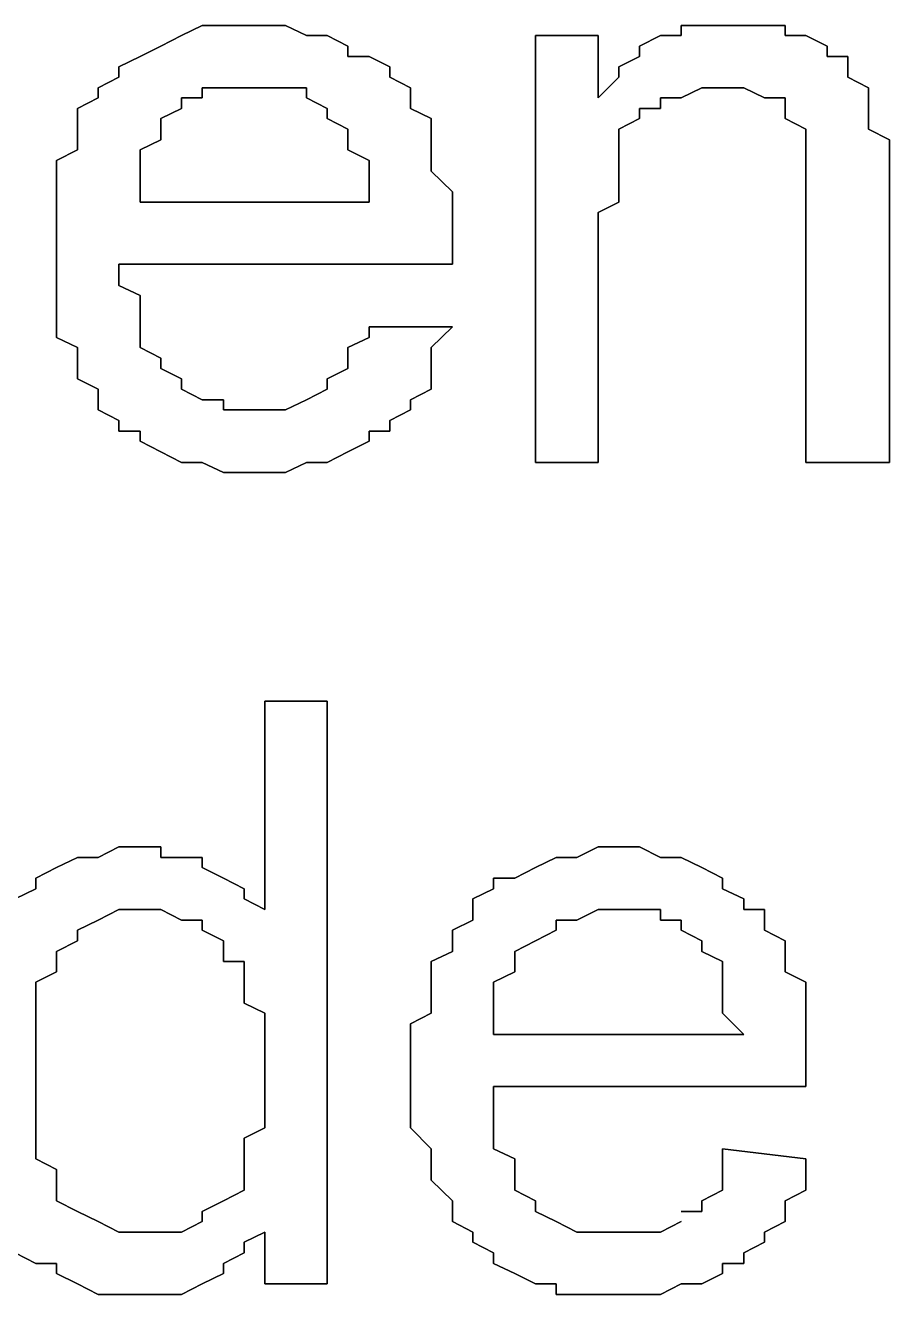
# Model space of a CAD drawing. Header units: metres. Extents: x 2.9 to 42.8, y 1.7 to 28.7.
# Drawn here: x 38.6591 to 38.8056, y 17.3972 to 17.6124 of the extents above; entities that cross this region are included whole.
import ezdxf

# ---------------------------------------------------------------- set-up
doc = ezdxf.new("R2010")
doc.units = ezdxf.units.M
doc.layers.add('GRIS', color=8, linetype='Continuous')

msp = doc.modelspace()

# ---------------------------------------------------------------- linework, layer by layer
at = {"layer": 'GRIS', "lineweight": -3}
for points in [[(38.6891, 17.6124), (38.6856, 17.6107), (38.6891, 17.6124)], [(38.6927, 17.6124), (38.6891, 17.6124), (38.6927, 17.6124)], [(38.6962, 17.6124), (38.6927, 17.6124), (38.6962, 17.6124)], [(38.6997, 17.6124), (38.6962, 17.6124), (38.6997, 17.6124)], [(38.7032, 17.6124), (38.6997, 17.6124), (38.7032, 17.6124)], [(38.7068, 17.6107), (38.7032, 17.6124), (38.7068, 17.6107)], [(38.7738, 17.6124), (38.7703, 17.6124), (38.7738, 17.6124)], [(38.7703, 17.6124), (38.7703, 17.6107), (38.7703, 17.6124)], [(38.7773, 17.6124), (38.7738, 17.6124), (38.7773, 17.6124)], [(38.7809, 17.6124), (38.7773, 17.6124), (38.7809, 17.6124)], [(38.7844, 17.6124), (38.7809, 17.6124), (38.7844, 17.6124)], [(38.7879, 17.6124), (38.7844, 17.6124), (38.7879, 17.6124)], [(38.7879, 17.6107), (38.7879, 17.6124), (38.7879, 17.6107)], [(38.6856, 17.6107), (38.6821, 17.6089), (38.6856, 17.6107)], [(38.7103, 17.6107), (38.7068, 17.6107), (38.7103, 17.6107)], [(38.7138, 17.6089), (38.7103, 17.6107), (38.7138, 17.6089)], [(38.7562, 17.6107), (38.7456, 17.6107), (38.7562, 17.6107)], [(38.7456, 17.6107), (38.7456, 17.5383), (38.7456, 17.6107)], [(38.7562, 17.6001), (38.7562, 17.6107), (38.7562, 17.6001)], [(38.7668, 17.6107), (38.7632, 17.6089), (38.7668, 17.6107)], [(38.7703, 17.6107), (38.7668, 17.6107), (38.7703, 17.6107)], [(38.7914, 17.6107), (38.7879, 17.6107), (38.7914, 17.6107)], [(38.795, 17.6089), (38.7914, 17.6107), (38.795, 17.6089)], [(38.6821, 17.6089), (38.6786, 17.6071), (38.6821, 17.6089)], [(38.7138, 17.6071), (38.7138, 17.6089), (38.7138, 17.6071)], [(38.7632, 17.6089), (38.7632, 17.6071), (38.7632, 17.6089)], [(38.795, 17.6071), (38.795, 17.6089), (38.795, 17.6071)], [(38.6786, 17.6071), (38.675, 17.6054), (38.6786, 17.6071)], [(38.7174, 17.6071), (38.7138, 17.6071), (38.7174, 17.6071)], [(38.7209, 17.6054), (38.7174, 17.6071), (38.7209, 17.6054)], [(38.7632, 17.6071), (38.7597, 17.6054), (38.7632, 17.6071)], [(38.7985, 17.6071), (38.795, 17.6071), (38.7985, 17.6071)], [(38.7985, 17.6054), (38.7985, 17.6071), (38.7985, 17.6054)], [(38.675, 17.6036), (38.6715, 17.6018), (38.675, 17.6036)], [(38.675, 17.6054), (38.675, 17.6036), (38.675, 17.6054)], [(38.7209, 17.6036), (38.7209, 17.6054), (38.7209, 17.6036)], [(38.7244, 17.6018), (38.7209, 17.6036), (38.7244, 17.6018)], [(38.7597, 17.6036), (38.7562, 17.6001), (38.7597, 17.6036)], [(38.7597, 17.6054), (38.7597, 17.6036), (38.7597, 17.6054)], [(38.7985, 17.6036), (38.7985, 17.6054), (38.7985, 17.6036)], [(38.802, 17.6018), (38.7985, 17.6036), (38.802, 17.6018)], [(38.6715, 17.6018), (38.6715, 17.6001), (38.6715, 17.6018)], [(38.6891, 17.6001), (38.6891, 17.6018), (38.6891, 17.6001)], [(38.6891, 17.6018), (38.6927, 17.6018), (38.6891, 17.6018)], [(38.6927, 17.6018), (38.6962, 17.6018), (38.6927, 17.6018)], [(38.6962, 17.6018), (38.6997, 17.6018), (38.6962, 17.6018)], [(38.6997, 17.6018), (38.7032, 17.6018), (38.6997, 17.6018)], [(38.7032, 17.6018), (38.7068, 17.6018), (38.7032, 17.6018)], [(38.7068, 17.6018), (38.7068, 17.6001), (38.7068, 17.6018)], [(38.7244, 17.6001), (38.7244, 17.6018), (38.7244, 17.6001)], [(38.7703, 17.6001), (38.7738, 17.6018), (38.7703, 17.6001)], [(38.7738, 17.6018), (38.7773, 17.6018), (38.7738, 17.6018)], [(38.7773, 17.6018), (38.7809, 17.6018), (38.7773, 17.6018)], [(38.7809, 17.6018), (38.7844, 17.6001), (38.7809, 17.6018)], [(38.802, 17.6001), (38.802, 17.6018), (38.802, 17.6001)], [(38.6715, 17.6001), (38.668, 17.5983), (38.6715, 17.6001)], [(38.6856, 17.5983), (38.6856, 17.6001), (38.6856, 17.5983)], [(38.6856, 17.6001), (38.6891, 17.6001), (38.6856, 17.6001)], [(38.7068, 17.6001), (38.7103, 17.5983), (38.7068, 17.6001)], [(38.7244, 17.5983), (38.7244, 17.6001), (38.7244, 17.5983)], [(38.7668, 17.5983), (38.7668, 17.6001), (38.7668, 17.5983)], [(38.7668, 17.6001), (38.7703, 17.6001), (38.7668, 17.6001)], [(38.7844, 17.6001), (38.7879, 17.6001), (38.7844, 17.6001)], [(38.7879, 17.6001), (38.7879, 17.5983), (38.7879, 17.6001)], [(38.802, 17.5983), (38.802, 17.6001), (38.802, 17.5983)], [(38.668, 17.5983), (38.668, 17.5966), (38.668, 17.5983)], [(38.6821, 17.5966), (38.6856, 17.5983), (38.6821, 17.5966)], [(38.7103, 17.5983), (38.7103, 17.5966), (38.7103, 17.5983)], [(38.7279, 17.5966), (38.7244, 17.5983), (38.7279, 17.5966)], [(38.7632, 17.5966), (38.7632, 17.5983), (38.7632, 17.5966)], [(38.7632, 17.5983), (38.7668, 17.5983), (38.7632, 17.5983)], [(38.7879, 17.5983), (38.7879, 17.5966), (38.7879, 17.5983)], [(38.802, 17.5948), (38.802, 17.5983), (38.802, 17.5948)], [(38.668, 17.5966), (38.668, 17.593), (38.668, 17.5966)], [(38.6821, 17.5948), (38.6821, 17.5966), (38.6821, 17.5948)], [(38.6821, 17.593), (38.6821, 17.5948), (38.6821, 17.593)], [(38.7103, 17.5966), (38.7138, 17.5948), (38.7103, 17.5966)], [(38.7138, 17.5948), (38.7138, 17.593), (38.7138, 17.5948)], [(38.7279, 17.593), (38.7279, 17.5966), (38.7279, 17.593)], [(38.7597, 17.5948), (38.7632, 17.5966), (38.7597, 17.5948)], [(38.7597, 17.593), (38.7597, 17.5948), (38.7597, 17.593)], [(38.7879, 17.5966), (38.7914, 17.5948), (38.7879, 17.5966)], [(38.7914, 17.5948), (38.7914, 17.593), (38.7914, 17.5948)], [(38.8056, 17.593), (38.802, 17.5948), (38.8056, 17.593)], [(38.668, 17.593), (38.668, 17.5913), (38.668, 17.593)], [(38.6786, 17.5913), (38.6821, 17.593), (38.6786, 17.5913)], [(38.7138, 17.593), (38.7138, 17.5913), (38.7138, 17.593)], [(38.7279, 17.5913), (38.7279, 17.593), (38.7279, 17.5913)], [(38.7597, 17.5913), (38.7597, 17.593), (38.7597, 17.5913)], [(38.7914, 17.593), (38.7914, 17.5913), (38.7914, 17.593)], [(38.8056, 17.5913), (38.8056, 17.593), (38.8056, 17.5913)], [(38.668, 17.5913), (38.6644, 17.5895), (38.668, 17.5913)], [(38.6786, 17.5895), (38.6786, 17.5913), (38.6786, 17.5895)], [(38.7138, 17.5913), (38.7174, 17.5895), (38.7138, 17.5913)], [(38.7279, 17.5895), (38.7279, 17.5913), (38.7279, 17.5895)], [(38.7597, 17.5877), (38.7597, 17.5913), (38.7597, 17.5877)], [(38.7914, 17.5913), (38.7914, 17.5877), (38.7914, 17.5913)], [(38.8056, 17.5895), (38.8056, 17.5913), (38.8056, 17.5895)], [(38.6644, 17.5895), (38.6644, 17.5877), (38.6644, 17.5895)], [(38.6786, 17.5877), (38.6786, 17.5895), (38.6786, 17.5877)], [(38.7174, 17.5895), (38.7174, 17.5877), (38.7174, 17.5895)], [(38.7279, 17.5877), (38.7279, 17.5895), (38.7279, 17.5877)], [(38.8056, 17.586), (38.8056, 17.5895), (38.8056, 17.586)], [(38.6644, 17.5877), (38.6644, 17.5842), (38.6644, 17.5877)], [(38.6786, 17.5842), (38.6786, 17.5877), (38.6786, 17.5842)], [(38.7174, 17.5877), (38.7174, 17.5842), (38.7174, 17.5877)], [(38.7315, 17.5842), (38.7279, 17.5877), (38.7315, 17.5842)], [(38.7597, 17.586), (38.7597, 17.5877), (38.7597, 17.586)], [(38.7914, 17.5877), (38.7914, 17.586), (38.7914, 17.5877)], [(38.6644, 17.5842), (38.6644, 17.5824), (38.6644, 17.5842)], [(38.6786, 17.5824), (38.6786, 17.5842), (38.6786, 17.5824)], [(38.7174, 17.5842), (38.7174, 17.5824), (38.7174, 17.5842)], [(38.7315, 17.5824), (38.7315, 17.5842), (38.7315, 17.5824)], [(38.7597, 17.5824), (38.7597, 17.586), (38.7597, 17.5824)], [(38.7914, 17.586), (38.7914, 17.5824), (38.7914, 17.586)], [(38.8056, 17.5824), (38.8056, 17.586), (38.8056, 17.5824)], [(38.6644, 17.5824), (38.6644, 17.5789), (38.6644, 17.5824)], [(38.7174, 17.5824), (38.6786, 17.5824), (38.7174, 17.5824)], [(38.7315, 17.5789), (38.7315, 17.5824), (38.7315, 17.5789)], [(38.7562, 17.5807), (38.7597, 17.5824), (38.7562, 17.5807)], [(38.7914, 17.5824), (38.7914, 17.5383), (38.7914, 17.5824)], [(38.8056, 17.5383), (38.8056, 17.5824), (38.8056, 17.5383)], [(38.7562, 17.5789), (38.7562, 17.5807), (38.7562, 17.5789)], [(38.6644, 17.5789), (38.6644, 17.5772), (38.6644, 17.5789)], [(38.7315, 17.5772), (38.7315, 17.5789), (38.7315, 17.5772)], [(38.7562, 17.5383), (38.7562, 17.5789), (38.7562, 17.5383)], [(38.6644, 17.5772), (38.6644, 17.5736), (38.6644, 17.5772)], [(38.7315, 17.5754), (38.7315, 17.5772), (38.7315, 17.5754)], [(38.7315, 17.5736), (38.7315, 17.5754), (38.7315, 17.5736)], [(38.6644, 17.5736), (38.6644, 17.5701), (38.6644, 17.5736)], [(38.7315, 17.5719), (38.7315, 17.5736), (38.7315, 17.5719)], [(38.675, 17.5683), (38.675, 17.5719), (38.675, 17.5683)], [(38.675, 17.5719), (38.7315, 17.5719), (38.675, 17.5719)], [(38.6644, 17.5701), (38.6644, 17.5683), (38.6644, 17.5701)], [(38.6644, 17.5683), (38.6644, 17.5648), (38.6644, 17.5683)], [(38.6786, 17.5666), (38.675, 17.5683), (38.6786, 17.5666)], [(38.6644, 17.5648), (38.6644, 17.563), (38.6644, 17.5648)], [(38.6786, 17.5648), (38.6786, 17.5666), (38.6786, 17.5648)], [(38.6786, 17.5613), (38.6786, 17.5648), (38.6786, 17.5613)], [(38.6644, 17.563), (38.6644, 17.5595), (38.6644, 17.563)], [(38.6786, 17.5595), (38.6786, 17.5613), (38.6786, 17.5595)], [(38.7174, 17.5613), (38.7174, 17.5595), (38.7174, 17.5613)], [(38.7315, 17.5613), (38.7174, 17.5613), (38.7315, 17.5613)], [(38.7279, 17.5578), (38.7315, 17.5613), (38.7279, 17.5578)], [(38.6644, 17.5595), (38.668, 17.5578), (38.6644, 17.5595)], [(38.6786, 17.5578), (38.6786, 17.5595), (38.6786, 17.5578)], [(38.7174, 17.5595), (38.7138, 17.5578), (38.7174, 17.5595)], [(38.668, 17.5578), (38.668, 17.556), (38.668, 17.5578)], [(38.6821, 17.556), (38.6786, 17.5578), (38.6821, 17.556)], [(38.7138, 17.5578), (38.7138, 17.556), (38.7138, 17.5578)], [(38.7279, 17.556), (38.7279, 17.5578), (38.7279, 17.556)], [(38.668, 17.556), (38.668, 17.5542), (38.668, 17.556)], [(38.668, 17.5542), (38.668, 17.5525), (38.668, 17.5542)], [(38.6821, 17.5542), (38.6821, 17.556), (38.6821, 17.5542)], [(38.6856, 17.5525), (38.6821, 17.5542), (38.6856, 17.5525)], [(38.7138, 17.5542), (38.7103, 17.5525), (38.7138, 17.5542)], [(38.7138, 17.556), (38.7138, 17.5542), (38.7138, 17.556)], [(38.7279, 17.5542), (38.7279, 17.556), (38.7279, 17.5542)], [(38.7279, 17.5507), (38.7279, 17.5542), (38.7279, 17.5507)], [(38.668, 17.5525), (38.6715, 17.5507), (38.668, 17.5525)], [(38.6856, 17.5507), (38.6856, 17.5525), (38.6856, 17.5507)], [(38.7103, 17.5525), (38.7103, 17.5507), (38.7103, 17.5525)], [(38.6715, 17.5507), (38.6715, 17.5489), (38.6715, 17.5507)], [(38.6891, 17.5489), (38.6856, 17.5507), (38.6891, 17.5489)], [(38.7103, 17.5507), (38.7068, 17.5489), (38.7103, 17.5507)], [(38.7244, 17.5489), (38.7279, 17.5507), (38.7244, 17.5489)], [(38.6715, 17.5489), (38.6715, 17.5472), (38.6715, 17.5489)], [(38.6927, 17.5489), (38.6891, 17.5489), (38.6927, 17.5489)], [(38.6927, 17.5472), (38.6927, 17.5489), (38.6927, 17.5472)], [(38.7068, 17.5489), (38.7032, 17.5472), (38.7068, 17.5489)], [(38.7244, 17.5472), (38.7244, 17.5489), (38.7244, 17.5472)], [(38.6715, 17.5472), (38.675, 17.5454), (38.6715, 17.5472)], [(38.675, 17.5454), (38.675, 17.5436), (38.675, 17.5454)], [(38.6962, 17.5472), (38.6927, 17.5472), (38.6962, 17.5472)], [(38.6997, 17.5472), (38.6962, 17.5472), (38.6997, 17.5472)], [(38.7032, 17.5472), (38.6997, 17.5472), (38.7032, 17.5472)], [(38.7209, 17.5454), (38.7244, 17.5472), (38.7209, 17.5454)], [(38.7209, 17.5436), (38.7209, 17.5454), (38.7209, 17.5436)], [(38.675, 17.5436), (38.6786, 17.5436), (38.675, 17.5436)], [(38.6786, 17.5436), (38.6786, 17.5419), (38.6786, 17.5436)], [(38.7174, 17.5419), (38.7174, 17.5436), (38.7174, 17.5419)], [(38.7174, 17.5436), (38.7209, 17.5436), (38.7174, 17.5436)], [(38.6786, 17.5419), (38.6821, 17.5401), (38.6786, 17.5419)], [(38.7138, 17.5401), (38.7174, 17.5419), (38.7138, 17.5401)], [(38.6821, 17.5401), (38.6856, 17.5383), (38.6821, 17.5401)], [(38.7103, 17.5383), (38.7138, 17.5401), (38.7103, 17.5383)], [(38.6856, 17.5383), (38.6891, 17.5383), (38.6856, 17.5383)], [(38.6891, 17.5383), (38.6927, 17.5366), (38.6891, 17.5383)], [(38.7032, 17.5366), (38.7068, 17.5383), (38.7032, 17.5366)], [(38.7068, 17.5383), (38.7103, 17.5383), (38.7068, 17.5383)], [(38.7456, 17.5383), (38.7562, 17.5383), (38.7456, 17.5383)], [(38.7914, 17.5383), (38.8056, 17.5383), (38.7914, 17.5383)], [(38.6927, 17.5366), (38.6962, 17.5366), (38.6927, 17.5366)], [(38.6962, 17.5366), (38.6997, 17.5366), (38.6962, 17.5366)], [(38.6997, 17.5366), (38.7032, 17.5366), (38.6997, 17.5366)], [(38.7103, 17.4978), (38.6997, 17.4978), (38.7103, 17.4978)], [(38.6997, 17.4978), (38.6997, 17.4625), (38.6997, 17.4978)], [(38.7103, 17.399), (38.7103, 17.4978), (38.7103, 17.399)], [(38.675, 17.4731), (38.6715, 17.4713), (38.675, 17.4731)], [(38.6786, 17.4731), (38.675, 17.4731), (38.6786, 17.4731)], [(38.6821, 17.4731), (38.6786, 17.4731), (38.6821, 17.4731)], [(38.6821, 17.4713), (38.6821, 17.4731), (38.6821, 17.4713)], [(38.7562, 17.4731), (38.7526, 17.4713), (38.7562, 17.4731)], [(38.7597, 17.4731), (38.7562, 17.4731), (38.7597, 17.4731)], [(38.7632, 17.4731), (38.7597, 17.4731), (38.7632, 17.4731)], [(38.7668, 17.4713), (38.7632, 17.4731), (38.7668, 17.4713)], [(38.668, 17.4713), (38.6644, 17.4696), (38.668, 17.4713)], [(38.6715, 17.4713), (38.668, 17.4713), (38.6715, 17.4713)], [(38.6856, 17.4713), (38.6821, 17.4713), (38.6856, 17.4713)], [(38.6891, 17.4713), (38.6856, 17.4713), (38.6891, 17.4713)], [(38.6891, 17.4696), (38.6891, 17.4713), (38.6891, 17.4696)], [(38.7491, 17.4713), (38.7456, 17.4696), (38.7491, 17.4713)], [(38.7526, 17.4713), (38.7491, 17.4713), (38.7526, 17.4713)], [(38.7703, 17.4713), (38.7668, 17.4713), (38.7703, 17.4713)], [(38.7738, 17.4696), (38.7703, 17.4713), (38.7738, 17.4696)], [(38.6644, 17.4696), (38.6609, 17.4678), (38.6644, 17.4696)], [(38.6609, 17.4678), (38.6609, 17.466), (38.6609, 17.4678)], [(38.6927, 17.4678), (38.6891, 17.4696), (38.6927, 17.4678)], [(38.6962, 17.466), (38.6927, 17.4678), (38.6962, 17.466)], [(38.7421, 17.4678), (38.7385, 17.4678), (38.7421, 17.4678)], [(38.7385, 17.4678), (38.7385, 17.466), (38.7385, 17.4678)], [(38.7456, 17.4696), (38.7421, 17.4678), (38.7456, 17.4696)], [(38.7773, 17.4678), (38.7738, 17.4696), (38.7773, 17.4678)], [(38.7773, 17.466), (38.7773, 17.4678), (38.7773, 17.466)], [(38.6609, 17.466), (38.6574, 17.4643), (38.6609, 17.466)], [(38.6962, 17.4643), (38.6962, 17.466), (38.6962, 17.4643)], [(38.7385, 17.466), (38.735, 17.4643), (38.7385, 17.466)], [(38.7809, 17.4643), (38.7773, 17.466), (38.7809, 17.4643)], [(38.6997, 17.4625), (38.6962, 17.4643), (38.6997, 17.4625)], [(38.735, 17.4643), (38.735, 17.4625), (38.735, 17.4643)], [(38.7809, 17.4625), (38.7809, 17.4643), (38.7809, 17.4625)], [(38.6715, 17.4607), (38.675, 17.4625), (38.6715, 17.4607)], [(38.675, 17.4625), (38.6786, 17.4625), (38.675, 17.4625)], [(38.6786, 17.4625), (38.6821, 17.4625), (38.6786, 17.4625)], [(38.6821, 17.4625), (38.6856, 17.4607), (38.6821, 17.4625)], [(38.735, 17.4625), (38.735, 17.4607), (38.735, 17.4625)], [(38.7526, 17.4607), (38.7562, 17.4625), (38.7526, 17.4607)], [(38.7562, 17.4625), (38.7597, 17.4625), (38.7562, 17.4625)], [(38.7597, 17.4625), (38.7632, 17.4625), (38.7597, 17.4625)], [(38.7632, 17.4625), (38.7668, 17.4625), (38.7632, 17.4625)], [(38.7668, 17.4625), (38.7668, 17.4607), (38.7668, 17.4625)], [(38.7844, 17.4625), (38.7809, 17.4625), (38.7844, 17.4625)], [(38.7844, 17.4607), (38.7844, 17.4625), (38.7844, 17.4607)], [(38.668, 17.459), (38.6715, 17.4607), (38.668, 17.459)], [(38.6856, 17.4607), (38.6891, 17.4607), (38.6856, 17.4607)], [(38.6891, 17.4607), (38.6891, 17.459), (38.6891, 17.4607)], [(38.735, 17.4607), (38.7315, 17.459), (38.735, 17.4607)], [(38.7491, 17.459), (38.7491, 17.4607), (38.7491, 17.459)], [(38.7491, 17.4607), (38.7526, 17.4607), (38.7491, 17.4607)], [(38.7668, 17.4607), (38.7703, 17.4607), (38.7668, 17.4607)], [(38.7703, 17.4607), (38.7703, 17.459), (38.7703, 17.4607)], [(38.7844, 17.459), (38.7844, 17.4607), (38.7844, 17.459)], [(38.6644, 17.4554), (38.668, 17.4572), (38.6644, 17.4554)], [(38.668, 17.4572), (38.668, 17.459), (38.668, 17.4572)], [(38.6891, 17.459), (38.6927, 17.4572), (38.6891, 17.459)], [(38.6927, 17.4572), (38.6927, 17.4554), (38.6927, 17.4572)], [(38.7315, 17.459), (38.7315, 17.4572), (38.7315, 17.459)], [(38.7315, 17.4572), (38.7315, 17.4554), (38.7315, 17.4572)], [(38.7421, 17.4554), (38.7456, 17.4572), (38.7421, 17.4554)], [(38.7456, 17.4572), (38.7491, 17.459), (38.7456, 17.4572)], [(38.7703, 17.459), (38.7738, 17.4572), (38.7703, 17.459)], [(38.7738, 17.4572), (38.7738, 17.4554), (38.7738, 17.4572)], [(38.7879, 17.4572), (38.7844, 17.459), (38.7879, 17.4572)], [(38.7879, 17.4554), (38.7879, 17.4572), (38.7879, 17.4554)], [(38.6644, 17.4537), (38.6644, 17.4554), (38.6644, 17.4537)], [(38.6927, 17.4554), (38.6927, 17.4537), (38.6927, 17.4554)], [(38.7315, 17.4554), (38.7279, 17.4537), (38.7315, 17.4554)], [(38.7421, 17.4537), (38.7421, 17.4554), (38.7421, 17.4537)], [(38.7738, 17.4554), (38.7773, 17.4537), (38.7738, 17.4554)], [(38.7879, 17.4537), (38.7879, 17.4554), (38.7879, 17.4537)], [(38.6644, 17.4519), (38.6644, 17.4537), (38.6644, 17.4519)], [(38.6927, 17.4537), (38.6962, 17.4537), (38.6927, 17.4537)], [(38.6962, 17.4537), (38.6962, 17.4519), (38.6962, 17.4537)], [(38.7279, 17.4537), (38.7279, 17.4519), (38.7279, 17.4537)], [(38.7421, 17.4519), (38.7421, 17.4537), (38.7421, 17.4519)], [(38.7773, 17.4537), (38.7773, 17.4519), (38.7773, 17.4537)], [(38.7879, 17.4519), (38.7879, 17.4537), (38.7879, 17.4519)], [(38.6609, 17.4502), (38.6644, 17.4519), (38.6609, 17.4502)], [(38.6962, 17.4519), (38.6962, 17.4484), (38.6962, 17.4519)], [(38.7279, 17.4519), (38.7279, 17.4502), (38.7279, 17.4519)], [(38.7385, 17.4502), (38.7421, 17.4519), (38.7385, 17.4502)], [(38.7773, 17.4519), (38.7773, 17.4502), (38.7773, 17.4519)], [(38.7914, 17.4502), (38.7879, 17.4519), (38.7914, 17.4502)], [(38.6609, 17.4484), (38.6609, 17.4502), (38.6609, 17.4484)], [(38.7279, 17.4502), (38.7279, 17.4466), (38.7279, 17.4502)], [(38.7385, 17.4466), (38.7385, 17.4502), (38.7385, 17.4466)], [(38.7773, 17.4502), (38.7773, 17.4466), (38.7773, 17.4502)], [(38.7914, 17.4466), (38.7914, 17.4502), (38.7914, 17.4466)], [(38.6609, 17.4466), (38.6609, 17.4484), (38.6609, 17.4466)], [(38.6609, 17.4449), (38.6609, 17.4466), (38.6609, 17.4449)], [(38.6962, 17.4484), (38.6962, 17.4466), (38.6962, 17.4484)], [(38.6962, 17.4466), (38.6997, 17.4449), (38.6962, 17.4466)], [(38.7279, 17.4466), (38.7279, 17.4449), (38.7279, 17.4466)], [(38.7385, 17.4449), (38.7385, 17.4466), (38.7385, 17.4449)], [(38.7773, 17.4466), (38.7773, 17.4449), (38.7773, 17.4466)], [(38.7914, 17.4449), (38.7914, 17.4466), (38.7914, 17.4449)], [(38.6609, 17.4413), (38.6609, 17.4449), (38.6609, 17.4413)], [(38.6997, 17.4449), (38.6997, 17.4413), (38.6997, 17.4449)], [(38.7279, 17.4449), (38.7244, 17.4431), (38.7279, 17.4449)], [(38.7385, 17.4413), (38.7385, 17.4449), (38.7385, 17.4413)], [(38.7773, 17.4449), (38.7809, 17.4413), (38.7773, 17.4449)], [(38.7914, 17.4413), (38.7914, 17.4449), (38.7914, 17.4413)], [(38.7244, 17.4431), (38.7244, 17.4396), (38.7244, 17.4431)], [(38.6609, 17.4378), (38.6609, 17.4413), (38.6609, 17.4378)], [(38.6997, 17.4413), (38.6997, 17.4396), (38.6997, 17.4413)], [(38.7809, 17.4413), (38.7385, 17.4413), (38.7809, 17.4413)], [(38.7914, 17.4396), (38.7914, 17.4413), (38.7914, 17.4396)], [(38.6609, 17.436), (38.6609, 17.4378), (38.6609, 17.436)], [(38.6997, 17.4396), (38.6997, 17.436), (38.6997, 17.4396)], [(38.7244, 17.4396), (38.7244, 17.4378), (38.7244, 17.4396)], [(38.7244, 17.4378), (38.7244, 17.4343), (38.7244, 17.4378)], [(38.7914, 17.436), (38.7914, 17.4396), (38.7914, 17.436)], [(38.6609, 17.4343), (38.6609, 17.436), (38.6609, 17.4343)], [(38.6997, 17.436), (38.6997, 17.4343), (38.6997, 17.436)], [(38.7914, 17.4343), (38.7914, 17.436), (38.7914, 17.4343)], [(38.6609, 17.4325), (38.6609, 17.4343), (38.6609, 17.4325)], [(38.6997, 17.4343), (38.6997, 17.4308), (38.6997, 17.4343)], [(38.7244, 17.4343), (38.7244, 17.4325), (38.7244, 17.4343)], [(38.7914, 17.4325), (38.7914, 17.4343), (38.7914, 17.4325)], [(38.6609, 17.429), (38.6609, 17.4325), (38.6609, 17.429)], [(38.7244, 17.4325), (38.7244, 17.4308), (38.7244, 17.4325)], [(38.7385, 17.429), (38.7385, 17.4325), (38.7385, 17.429)], [(38.7385, 17.4325), (38.7914, 17.4325), (38.7385, 17.4325)], [(38.6997, 17.4308), (38.6997, 17.429), (38.6997, 17.4308)], [(38.7244, 17.4308), (38.7244, 17.4272), (38.7244, 17.4308)], [(38.6609, 17.4272), (38.6609, 17.429), (38.6609, 17.4272)], [(38.6609, 17.4237), (38.6609, 17.4272), (38.6609, 17.4237)], [(38.6997, 17.429), (38.6997, 17.4255), (38.6997, 17.429)], [(38.7244, 17.4272), (38.7244, 17.4255), (38.7244, 17.4272)], [(38.7385, 17.4255), (38.7385, 17.429), (38.7385, 17.4255)], [(38.6997, 17.4255), (38.6962, 17.4237), (38.6997, 17.4255)], [(38.7244, 17.4255), (38.7279, 17.4219), (38.7244, 17.4255)], [(38.7385, 17.4237), (38.7385, 17.4255), (38.7385, 17.4237)], [(38.6609, 17.4219), (38.6609, 17.4237), (38.6609, 17.4219)], [(38.6962, 17.4237), (38.6962, 17.4202), (38.6962, 17.4237)], [(38.7385, 17.4219), (38.7385, 17.4237), (38.7385, 17.4219)], [(38.6609, 17.4202), (38.6609, 17.4219), (38.6609, 17.4202)], [(38.7279, 17.4219), (38.7279, 17.4202), (38.7279, 17.4219)], [(38.7421, 17.4202), (38.7385, 17.4219), (38.7421, 17.4202)], [(38.7773, 17.4219), (38.7773, 17.4202), (38.7773, 17.4219)], [(38.7914, 17.4202), (38.7773, 17.4219), (38.7914, 17.4202)], [(38.6644, 17.4184), (38.6609, 17.4202), (38.6644, 17.4184)], [(38.6644, 17.4166), (38.6644, 17.4184), (38.6644, 17.4166)], [(38.6962, 17.4202), (38.6962, 17.4184), (38.6962, 17.4202)], [(38.6962, 17.4184), (38.6962, 17.4166), (38.6962, 17.4184)], [(38.7279, 17.4202), (38.7279, 17.4184), (38.7279, 17.4202)], [(38.7279, 17.4184), (38.7279, 17.4166), (38.7279, 17.4184)], [(38.7421, 17.4166), (38.7421, 17.4202), (38.7421, 17.4166)], [(38.7773, 17.4202), (38.7773, 17.4184), (38.7773, 17.4202)], [(38.7773, 17.4184), (38.7773, 17.4149), (38.7773, 17.4184)], [(38.7914, 17.4184), (38.7914, 17.4202), (38.7914, 17.4184)], [(38.7914, 17.4149), (38.7914, 17.4184), (38.7914, 17.4149)], [(38.6644, 17.4149), (38.6644, 17.4166), (38.6644, 17.4149)], [(38.6962, 17.4166), (38.6962, 17.4149), (38.6962, 17.4166)], [(38.7279, 17.4166), (38.7315, 17.4131), (38.7279, 17.4166)], [(38.7421, 17.4149), (38.7421, 17.4166), (38.7421, 17.4149)], [(38.6644, 17.4131), (38.6644, 17.4149), (38.6644, 17.4131)], [(38.6962, 17.4149), (38.6927, 17.4131), (38.6962, 17.4149)], [(38.7456, 17.4131), (38.7421, 17.4149), (38.7456, 17.4131)], [(38.7773, 17.4149), (38.7738, 17.4131), (38.7773, 17.4149)], [(38.7879, 17.4131), (38.7914, 17.4149), (38.7879, 17.4131)], [(38.668, 17.4113), (38.6644, 17.4131), (38.668, 17.4113)], [(38.6927, 17.4131), (38.6891, 17.4113), (38.6927, 17.4131)], [(38.7315, 17.4131), (38.7315, 17.4113), (38.7315, 17.4131)], [(38.7456, 17.4113), (38.7456, 17.4131), (38.7456, 17.4113)], [(38.7738, 17.4131), (38.7738, 17.4113), (38.7738, 17.4131)], [(38.7879, 17.4113), (38.7879, 17.4131), (38.7879, 17.4113)], [(38.6715, 17.4096), (38.668, 17.4113), (38.6715, 17.4096)], [(38.6891, 17.4113), (38.6891, 17.4096), (38.6891, 17.4113)], [(38.7315, 17.4113), (38.7315, 17.4096), (38.7315, 17.4113)], [(38.7491, 17.4096), (38.7456, 17.4113), (38.7491, 17.4096)], [(38.7738, 17.4113), (38.7703, 17.4113), (38.7738, 17.4113)], [(38.7879, 17.4096), (38.7879, 17.4113), (38.7879, 17.4096)], [(38.675, 17.4078), (38.6715, 17.4096), (38.675, 17.4078)], [(38.6786, 17.4078), (38.675, 17.4078), (38.6786, 17.4078)], [(38.6821, 17.4078), (38.6786, 17.4078), (38.6821, 17.4078)], [(38.6856, 17.4078), (38.6821, 17.4078), (38.6856, 17.4078)], [(38.6891, 17.4096), (38.6856, 17.4078), (38.6891, 17.4096)], [(38.6962, 17.4061), (38.6997, 17.4078), (38.6962, 17.4061)], [(38.6997, 17.4078), (38.6997, 17.399), (38.6997, 17.4078)], [(38.7315, 17.4096), (38.735, 17.4078), (38.7315, 17.4096)], [(38.735, 17.4078), (38.735, 17.4061), (38.735, 17.4078)], [(38.7526, 17.4078), (38.7491, 17.4096), (38.7526, 17.4078)], [(38.7562, 17.4078), (38.7526, 17.4078), (38.7562, 17.4078)], [(38.7597, 17.4078), (38.7562, 17.4078), (38.7597, 17.4078)], [(38.7632, 17.4078), (38.7597, 17.4078), (38.7632, 17.4078)], [(38.7668, 17.4078), (38.7632, 17.4078), (38.7668, 17.4078)], [(38.7703, 17.4096), (38.7668, 17.4078), (38.7703, 17.4096)], [(38.7844, 17.4078), (38.7879, 17.4096), (38.7844, 17.4078)], [(38.7844, 17.4061), (38.7844, 17.4078), (38.7844, 17.4061)], [(38.6962, 17.4043), (38.6962, 17.4061), (38.6962, 17.4043)], [(38.735, 17.4061), (38.7385, 17.4043), (38.735, 17.4061)], [(38.7809, 17.4043), (38.7844, 17.4061), (38.7809, 17.4043)], [(38.6574, 17.4043), (38.6609, 17.4025), (38.6574, 17.4043)], [(38.6927, 17.4025), (38.6962, 17.4043), (38.6927, 17.4025)], [(38.7385, 17.4043), (38.7385, 17.4025), (38.7385, 17.4043)], [(38.7809, 17.4025), (38.7809, 17.4043), (38.7809, 17.4025)], [(38.6609, 17.4025), (38.6644, 17.4025), (38.6609, 17.4025)], [(38.6644, 17.4025), (38.6644, 17.4008), (38.6644, 17.4025)], [(38.6927, 17.4008), (38.6927, 17.4025), (38.6927, 17.4008)], [(38.7385, 17.4025), (38.7421, 17.4008), (38.7385, 17.4025)], [(38.7773, 17.4008), (38.7773, 17.4025), (38.7773, 17.4008)], [(38.7773, 17.4025), (38.7809, 17.4025), (38.7773, 17.4025)], [(38.6644, 17.4008), (38.668, 17.399), (38.6644, 17.4008)], [(38.668, 17.399), (38.6715, 17.3972), (38.668, 17.399)], [(38.6856, 17.3972), (38.6891, 17.399), (38.6856, 17.3972)], [(38.6891, 17.399), (38.6927, 17.4008), (38.6891, 17.399)], [(38.6997, 17.399), (38.7103, 17.399), (38.6997, 17.399)], [(38.7421, 17.4008), (38.7456, 17.399), (38.7421, 17.4008)], [(38.7456, 17.399), (38.7491, 17.399), (38.7456, 17.399)], [(38.7491, 17.399), (38.7491, 17.3972), (38.7491, 17.399)], [(38.7668, 17.3972), (38.7703, 17.399), (38.7668, 17.3972)], [(38.7703, 17.399), (38.7738, 17.399), (38.7703, 17.399)], [(38.7738, 17.399), (38.7773, 17.4008), (38.7738, 17.399)], [(38.6715, 17.3972), (38.675, 17.3972), (38.6715, 17.3972)], [(38.675, 17.3972), (38.6786, 17.3972), (38.675, 17.3972)], [(38.6786, 17.3972), (38.6821, 17.3972), (38.6786, 17.3972)], [(38.6821, 17.3972), (38.6856, 17.3972), (38.6821, 17.3972)], [(38.7491, 17.3972), (38.7526, 17.3972), (38.7491, 17.3972)], [(38.7526, 17.3972), (38.7562, 17.3972), (38.7526, 17.3972)], [(38.7562, 17.3972), (38.7597, 17.3972), (38.7562, 17.3972)], [(38.7597, 17.3972), (38.7632, 17.3972), (38.7597, 17.3972)], [(38.7632, 17.3972), (38.7668, 17.3972), (38.7632, 17.3972)]]:
    msp.add_lwpolyline(points, dxfattribs=at)

doc.saveas('drawing.dxf')
